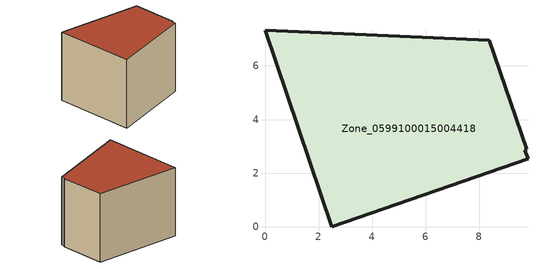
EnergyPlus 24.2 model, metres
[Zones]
Zone_0599100015004418
 floor ground (C_G): 2.5,0 0,7.33 8.38,6.97 9.77,2.89 9.71,2.86 9.82,2.53 z1.23
 wall outside (C_F): 0,7.33 2.5,0 9.82,2.53 9.71,2.86 9.77,2.89 8.38,6.97 0,7.33 z1.23:9.12
 roof outside (C_R): 9.82,2.53 9.71,2.86 9.77,2.89 8.38,6.97 0,7.33 2.5,0 z9.12
[BUILDING]
Pand.0599100015004418: North Axis=0; Terrain=City; Loads Convergence Tolerance Value=0.04; Temperature Convergence Tolerance Value=0.4; Solar Distribution=FullExterior; Maximum Number of Warmup Days=25; Minimum Number of Warmup Days=1
[Site:Location]
Rotterdam.The.Hague.AP_ZH_NLD Design_Conditions: Latitude=51.96; Longitude=4.45; Time Zone=1; Elevation=-4.5
[SITE:GROUNDTEMPERATURE:BUILDINGSURFACE]
18, 18, 18, 18, 18, 18, 18, 18, 18, 18, 18, 18
[MATERIAL] Thermal Absorptance=0.9; Solar Absorptance=0.7; Visible Absorptance=0.7
Name | Roughness | Thickness | Conductivity | Density | Specific Heat
G.TC.1975-1991 | MediumSmooth | 0.15 | 0.288461 | 540 | 1210
F.TC.1975-1991 | Rough | 0.3 | 0.230769 | 1920 | 840
R.TC.1975-1991 | MediumRough | 0.2 | 0.153846 | 1500 | 1000
[CONSTRUCTION]
C_G: G.TC.1975-1991
C_F: F.TC.1975-1991
C_R: R.TC.1975-1991
[ZONE]
Zone_0599100015004418: Type=1; Multiplier=1; Ceiling Height=Autocalculate; Volume=Autocalculate; Floor Area=autocalculate; Part of Total Floor Area=Yes
[ZONEINFILTRATION:DESIGNFLOWRATE]
Infil_Zone_0599100015004418: Zone or ZoneList or Space or SpaceList=Zone_0599100015004418; Schedule=AlwaysOn; Design Flow Rate Calculation Method=Flow/Area; Flow Rate per Floor Area=0.003; Constant Term Coefficient=1; Temperature Term Coefficient=0; Velocity Term Coefficient=0; Velocity Squared Term Coefficient=0
[HVACTEMPLATE:ZONE:IDEALLOADSAIRSYSTEM]
Zone_0599100015004418: Maximum Heating Supply Air Temperature=50; Minimum Cooling Supply Air Temperature=13; Maximum Heating Supply Air Humidity Ratio=0.0156; Minimum Cooling Supply Air Humidity Ratio=0.0077; Heating Limit=NoLimit; Cooling Limit=NoLimit; Dehumidification Control Type=ConstantSensibleHeatRatio; Cooling Sensible Heat Ratio=0.7; Dehumidification Setpoint=60; Humidification Control Type=None; Humidification Setpoint=30; Outdoor Air Method=None; Outdoor Air Flow Rate per Person=0.00944; Outdoor Air Flow Rate per Zone Floor Area=0; Outdoor Air Flow Rate per Zone=0; Demand Controlled Ventilation Type=None; Outdoor Air Economizer Type=NoEconomizer; Heat Recovery Type=None; Sensible Heat Recovery Effectiveness=0.7; Latent Heat Recovery Effectiveness=0.65
[ZONECONTROL:THERMOSTAT]
ThermostatControl_Zone_0599100015004418: Zone or ZoneList=Zone_0599100015004418; Control Type Schedule=DualSetpointControlType; Control 1=Thermostat_Zone_0599100015004418; Temperature Difference Between Cutout And Setpoint=0
[THERMOSTATSETPOINT:DUALSETPOINT]
Thermostat_Zone_0599100015004418: Heating Setpoint Temperature Schedule=HeatingSetpoint_Zone_0599100015004418; Cooling Setpoint Temperature Schedule=CoolingSetpoint_Zone_0599100015004418
[SCHEDULE:COMPACT]
HeatingSetpoint_Zone_0599100015004418: Through: 12/31, For: AllDays, Until: 24:00, 21
CoolingSetpoint_Zone_0599100015004418: Through: 12/31, For: AllDays, Until: 24:00, 24
DualSetpointControlType: Through: 12/31, For: AllDays, Until: 24:00, 4
AlwaysOn: Through: 12/31, For: AllDays, Until: 24:00, 1
